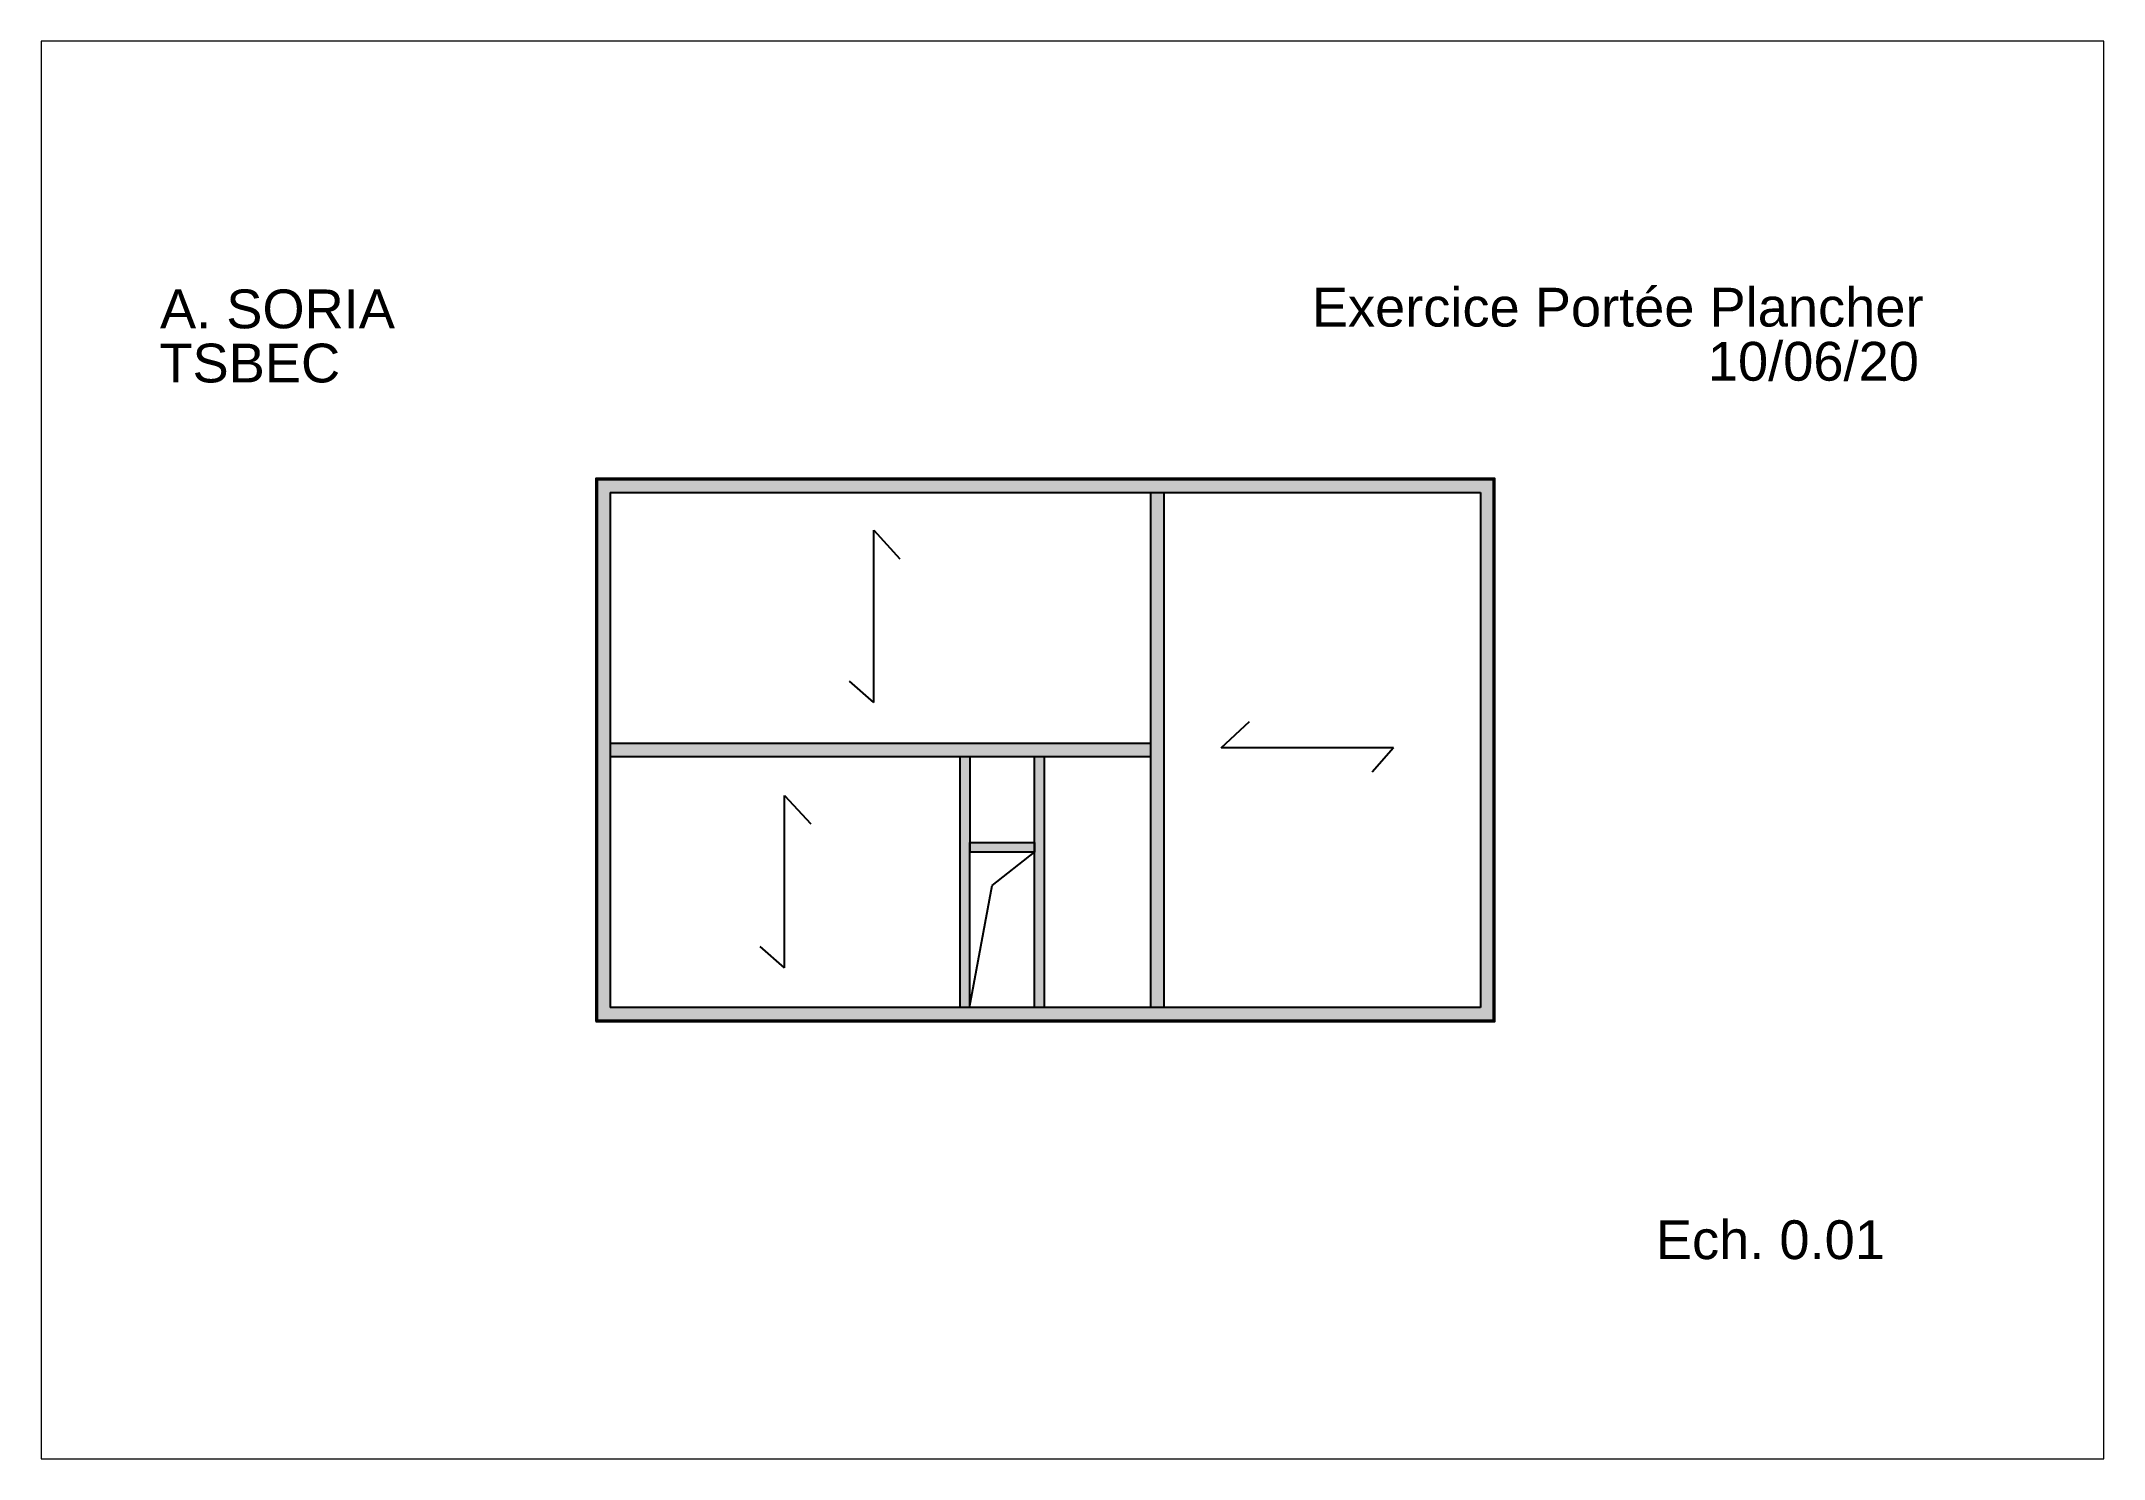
# Paper-space layout 'Présentation1' of a CAD drawing. Header units: millimetres. Extents: x -11 to 308, y -12 to 207.
# The model-space entities are those that its viewports show. They can reach past a viewport. Long polylines and large blocks are cut down to what shows.
import ezdxf

# ---------------------------------------------------------------- set-up
doc = ezdxf.new("R2010")
doc.units = ezdxf.units.MM
doc.styles.add('Mon style', font='arial.ttf', dxfattribs={"height": 160})

msp = doc.modelspace()

# ---------------------------------------------------------------- hatches: boundary and pattern name
h = msp.add_hatch(color=256)
h.dxf.hatch_style = 1
h.paths.add_polyline_path([(2747.4, 2477.5), (2727.4, 2477.5), (2727.4, 1681.5), (2747.4, 1681.5)], flags=0)
h.paths.add_polyline_path([(2727.4, 2089.5), (1891.4, 2089.5), (1891.4, 2069.5), (2727.4, 2069.5)], flags=0)
h.paths.add_polyline_path([(3257.4, 2497.5), (1871.4, 2497.5), (1871.4, 1661.5), (3257.4, 1661.5)])
h.paths.add_polyline_path([(1891.4, 1681.5), (1891.4, 2477.5), (3237.4, 2477.5), (3237.4, 1681.5)], flags=16)
h.paths.add_polyline_path([(2727.4, 2069.5), (1891.4, 2069.5), (1891.4, 2089.5), (2727.4, 2089.5)], flags=0)
h = msp.add_hatch(color=256)
h.dxf.hatch_style = 1
h.paths.add_polyline_path([(2747.4, 2477.5), (2727.4, 2477.5), (2727.4, 1681.5), (2747.4, 1681.5)])
h = msp.add_hatch(color=256)
h.dxf.hatch_style = 1
h.paths.add_polyline_path([(2727.4, 2089.5), (1891.4, 2089.5), (1891.4, 2069.5), (2727.4, 2069.5)])
h = msp.add_hatch(color=256)
h.dxf.hatch_style = 1
h.paths.add_polyline_path([(2447.4, 1921.5), (2447.6, 2069.5), (2432.6, 2069.5), (2432.6, 1681.5), (2447.4, 1681.5)])
h = msp.add_hatch(color=256)
h.dxf.hatch_style = 1
h.paths.add_polyline_path([(2547.4, 1936.5), (2447.6, 1936.5), (2447.6, 1921.5), (2547.4, 1921.5)])
h.paths.add_polyline_path([(2562.4, 2069.5), (2547.4, 2069.5), (2547.4, 1921.5), (2547.4, 1681.5), (2562.4, 1681.5)])

# ---------------------------------------------------------------- linework, layer by layer
for p, q in [((1871.4, 2497.5), (1871.4, 1661.5)), ((3257.4, 2497.5), (1871.4, 2497.5)), ((3257.4, 1661.5), (3257.4, 2497.5)), ((1891.4, 2477.5), (1891.4, 1681.5)), ((1891.4, 2477.5), (3237.4, 2477.5)), ((2727.4, 1681.5), (2727.4, 2477.5)), ((2747.4, 2477.5), (2747.4, 1681.5)), ((3237.4, 2477.5), (3237.4, 1681.5)), ((2299, 2153), (2299, 2419.3)), ((2299, 2419.3), (2339.7, 2375.4)), ((2299, 2153), (2261.4, 2185.9)), ((2836.1, 2083), (2880, 2123.8)), ((2727.4, 2089.5), (1891.4, 2089.5)), ((1891.4, 2089.5), (1891.4, 2069.5)), ((3102.4, 2083), (2836.1, 2083)), ((3102.4, 2083), (3069.5, 2045.4)), ((1891.4, 2069.5), (2727.4, 2069.5)), ((2432.6, 1681.5), (2432.6, 2069.5)), ((2432.6, 2069.5), (2447.6, 2069.5)), ((2447.6, 2069.5), (2447.6, 1921.5)), ((2547.4, 1921.5), (2547.4, 2069.5)), ((2547.4, 2069.5), (2562.4, 2069.5)), ((2562.4, 2069.5), (2562.4, 1681.5)), ((2161.1, 1742.7), (2161.1, 2009)), ((2161.1, 2009), (2201.8, 1965.1)), ((2547.4, 1921.5), (2447.4, 1921.5)), ((2447.4, 1921.5), (2447.4, 1681.5)), ((2447.6, 1921.5), (2447.6, 1936.5)), ((2447.6, 1936.5), (2547.4, 1936.5)), ((2482.2, 1869.8), (2547.4, 1921.5)), ((2547.4, 1936.5), (2547.4, 1921.5)), ((2547.4, 1681.5), (2547.4, 1921.5)), ((2447.4, 1681.5), (2482.2, 1869.8)), ((2161.1, 1742.7), (2123.5, 1775.6)), ((1871.4, 1661.5), (3257.4, 1661.5)), ((3237.4, 1681.5), (1891.4, 1681.5)), ((2747.4, 1681.5), (2727.4, 1681.5))]:
    msp.add_line(p, q)
msp.add_lwpolyline([(1869.4, 1659.5), (3259.4, 1659.5), (3259.4, 2499.5), (1869.4, 2499.5)], close=True)

psp = doc.layouts.new('Présentation1')

# ---------------------------------------------------------------- texts
at = {"style": 'Mon style'}
for s, p in [('Exercice Portée Plancher', (185.11, 162.98)), ('A. SORIA', (7.04, 162.71)), ('TSBEC', (6.95, 154.34)), ('  10/06/20', (241.68, 154.61)), ('Ech. 0.01', (238.3, 18.77))]:
    psp.add_text(s, height=6, dxfattribs=at).set_placement(p)

# ---------------------------------------------------------------- viewports
at = {"layer": '0'}
psp.add_viewport(center=(148.11, 97.5), size=(318.86, 219.1995), view_center_point=(2606.38, 2079.53), view_height=2191.9954, dxfattribs=at)

doc.saveas('drawing.dxf')
